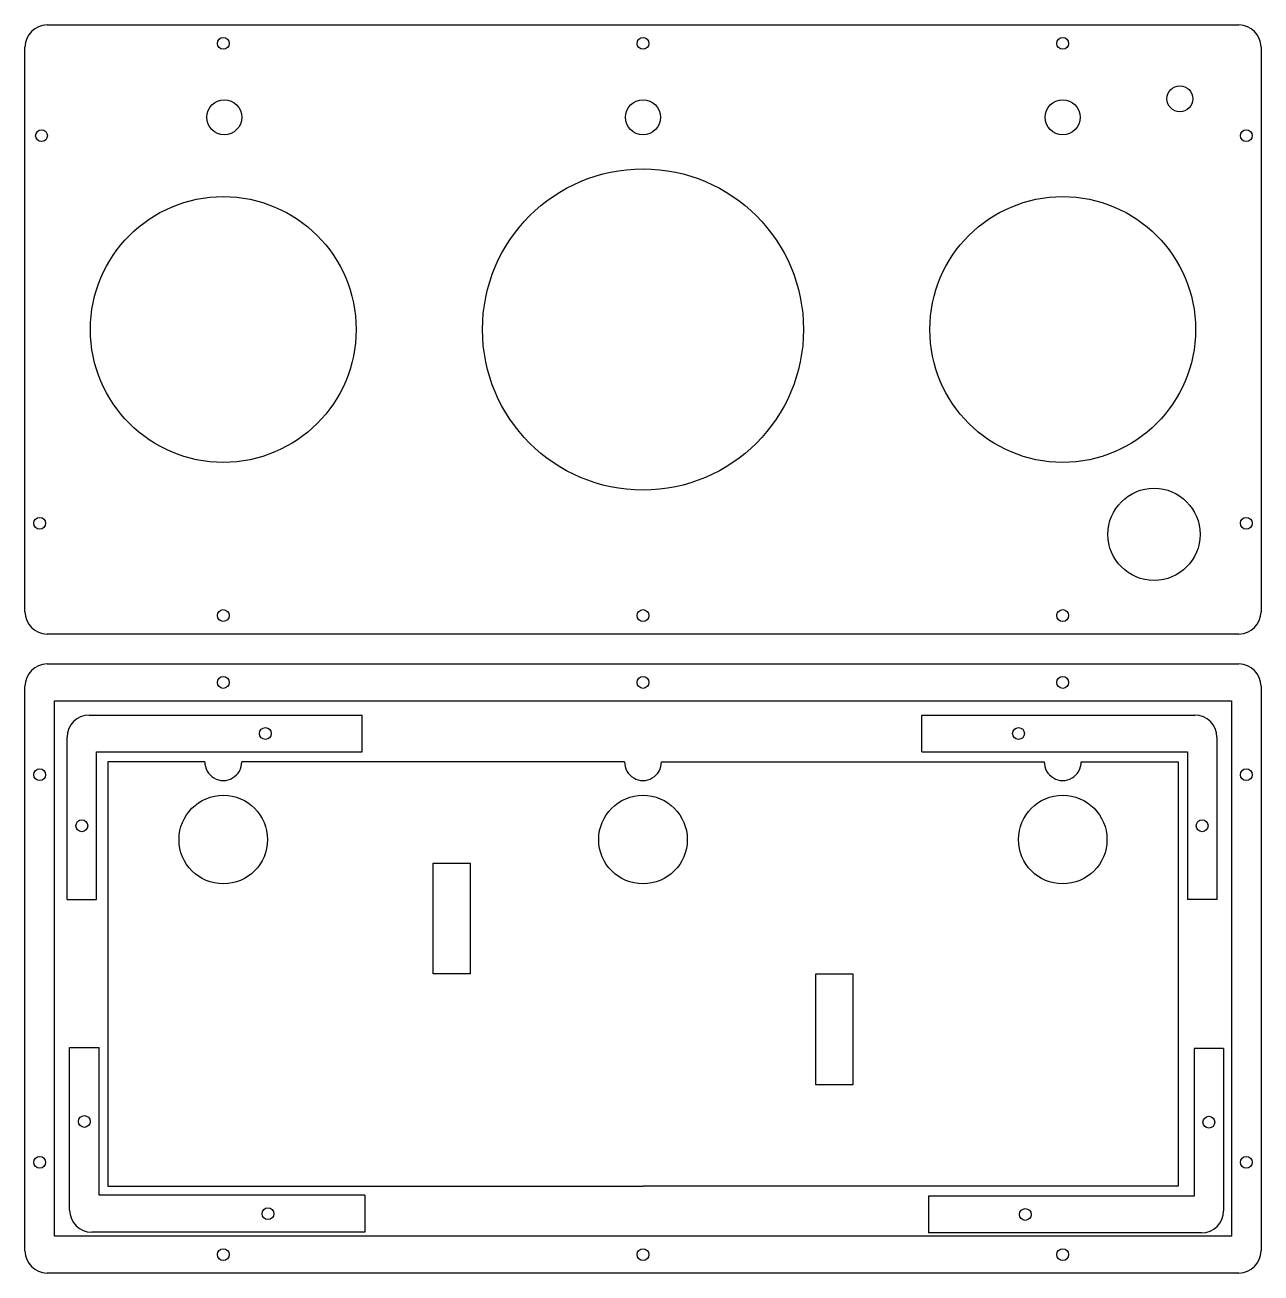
# Model space of a CAD drawing. Extents: x 0 to 335, y 27 to 365.
import ezdxf

# ---------------------------------------------------------------- set-up
doc = ezdxf.new("R2010")
doc.units = 0
doc.layers.get('0').update_dxf_attribs({"color": 253, "linetype": 'CONTINUOUS'})

msp = doc.modelspace()

# ---------------------------------------------------------------- linework, layer by layer
for p, q in [((6, 365), (329, 365)), ((0, 206), (0, 359)), ((335, 359), (335, 206)), ((329, 200), (6, 200)), ((6, 191.88), (329, 191.88)), ((0, 32.88), (0, 185.88)), ((335, 185.88), (335, 32.88)), ((8, 36.88), (8, 181.88)), ((8, 181.88), (327, 181.88)), ((327, 181.88), (327, 36.88)), ((17.41, 178.05), (91.41, 178.05)), ((91.41, 168.05), (91.41, 178.05)), ((243.03, 178.05), (317.03, 178.05)), ((243.03, 168.05), (243.03, 178.05)), ((11.41, 128.05), (11.41, 172.05)), ((323.03, 172.05), (323.03, 128.05)), ((19.41, 168.05), (91.41, 168.05)), ((19.41, 128.05), (19.41, 168.05)), ((243.03, 168.05), (315.03, 168.05)), ((315.03, 168.05), (315.03, 128.05)), ((22.5, 165.41), (22.5, 50.41)), ((48.751, 165.41), (22.5, 165.41)), ((162.501, 165.41), (58.749, 165.41)), ((172.499, 165.41), (276.251, 165.41)), ((286.249, 165.41), (312.5, 165.41)), ((312.5, 165.41), (312.5, 50.41)), ((110.625, 107.91), (110.625, 137.91)), ((110.625, 137.91), (120.625, 137.91)), ((120.625, 137.91), (120.625, 107.91)), ((11.41, 128.05), (19.41, 128.05)), ((323.03, 128.05), (315.03, 128.05)), ((120.625, 107.91), (110.625, 107.91)), ((214.375, 77.91), (214.375, 107.91)), ((214.375, 107.91), (224.375, 107.91)), ((224.375, 107.91), (224.375, 77.91)), ((12.1, 87.94), (20.1, 87.94)), ((12.1, 43.94), (12.1, 87.94)), ((20.1, 47.94), (20.1, 87.94)), ((324.86, 87.75), (316.86, 87.75)), ((316.86, 87.75), (316.86, 47.75)), ((324.86, 87.75), (324.86, 43.75)), ((224.375, 77.91), (214.375, 77.91)), ((92.1, 47.94), (20.1, 47.94)), ((22.5, 50.41), (167.5, 50.41)), ((92.1, 47.94), (92.1, 37.94)), ((312.5, 50.41), (167.5, 50.41)), ((316.86, 47.75), (244.86, 47.75)), ((244.86, 47.75), (244.86, 37.75)), ((92.1, 37.94), (18.1, 37.94)), ((318.86, 37.75), (244.86, 37.75)), ((327, 36.88), (8, 36.88)), ((329, 26.88), (6, 26.88))]:
    msp.add_line(p, q)
for centre, radius in [((53.75, 360), 1.601), ((167.5, 360), 1.601), ((281.25, 360), 1.601), ((313, 345), 3.5), ((54, 340), 4.75), ((167.5, 340), 4.75), ((281.25, 340), 4.75), ((4.5, 335), 1.6), ((331, 335), 1.601), ((167.5, 282.5), 43.5), ((53.75, 282.5), 36), ((281.25, 282.5), 36), ((306, 227), 12.5), ((4, 230), 1.6), ((331, 230), 1.601), ((53.75, 205), 1.6), ((167.5, 205), 1.601), ((281.25, 205), 1.601), ((53.75, 186.88), 1.601), ((167.5, 186.88), 1.601), ((281.25, 186.88), 1.601), ((65.16, 173.05), 1.601), ((269.28, 173.05), 1.6), ((4, 161.88), 1.6), ((331, 161.88), 1.6), ((53.75, 144.31), 12), ((167.5, 144.31), 12), ((281.25, 144.31), 12), ((15.41, 148.05), 1.6), ((319.03, 148.05), 1.6), ((16.1, 67.94), 1.6), ((320.86, 67.75), 1.6), ((4, 56.88), 1.6), ((331, 56.88), 1.6), ((65.85, 42.94), 1.6), ((271.11, 42.75), 1.601), ((53.75, 31.88), 1.6), ((167.5, 31.88), 1.601), ((281.25, 31.88), 1.601)]:
    msp.add_circle(centre, radius)
for centre, radius, start, end in [((6, 359), 6, 90, 180), ((329, 359), 6, 360, 90), ((6, 206), 6, 180, 270), ((329, 206), 6, 270, 0), ((6, 185.88), 6, 90, 180), ((329, 185.88), 6, 360, 90), ((17.41, 172.05), 6, 90, 180), ((317.03, 172.05), 6, 0, 90), ((53.75, 165.31), 5, 178.85401, 1.14599), ((167.5, 165.31), 5, 178.85401, 1.14599), ((281.25, 165.31), 5, 178.85401, 1.14599), ((18.1, 43.94), 6, 180, 270), ((318.86, 43.75), 6, 270, 0), ((6, 32.88), 6, 180, 270), ((329, 32.88), 6, 270, 0)]:
    msp.add_arc(centre, radius, start, end)

doc.saveas('drawing.dxf')
